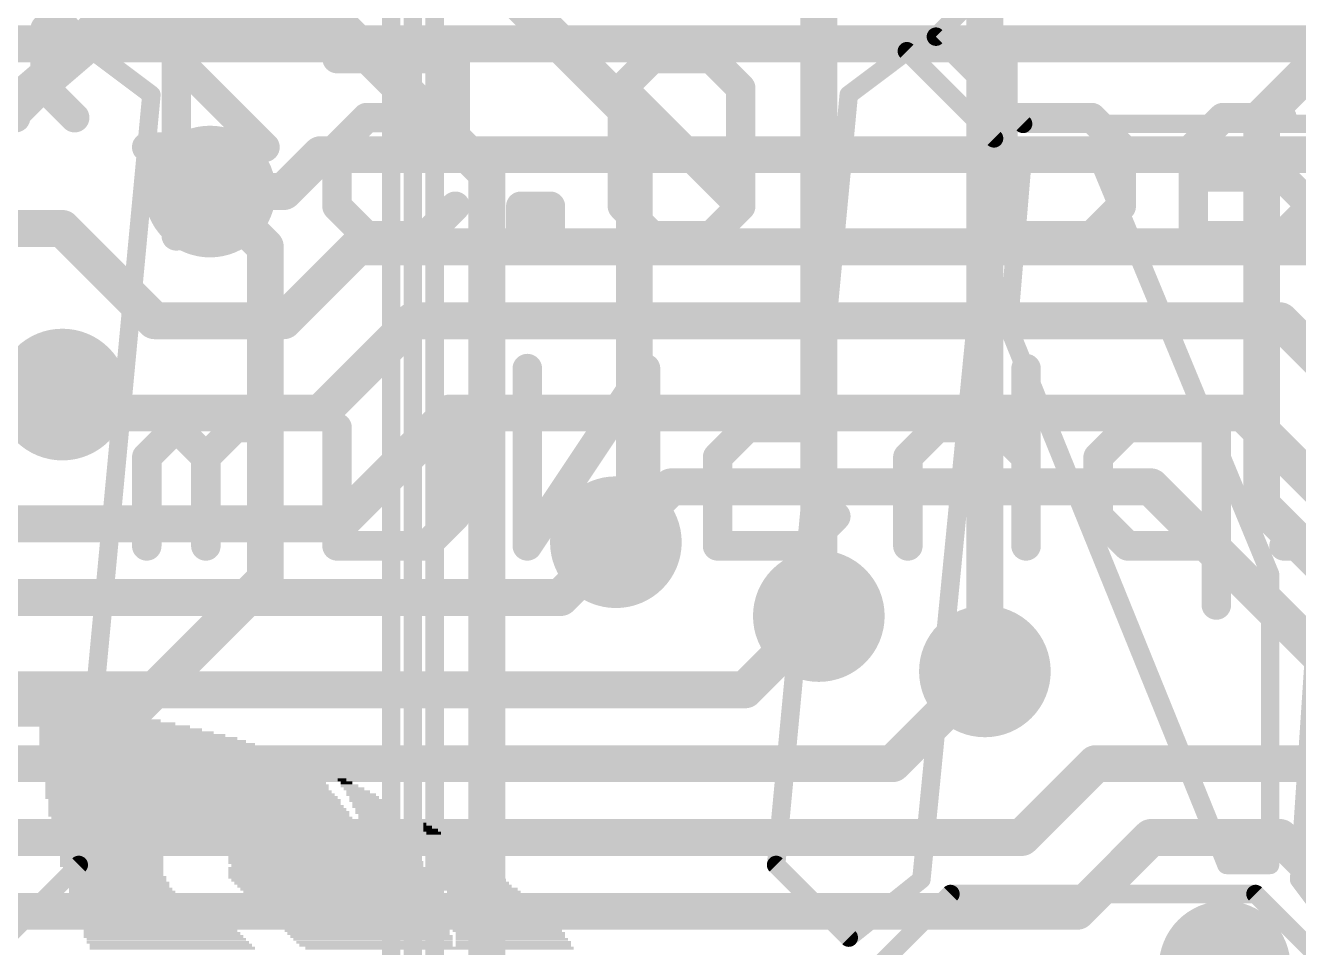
# Model space of a CAD drawing. Extents: x -25.5 to 33.9, y -16.6 to 18.1.
# Drawn here: x -2.67 to 6.1, y 0.13 to 6.48 of the extents above; entities that cross this region are included whole.
import ezdxf

# ---------------------------------------------------------------- set-up
doc = ezdxf.new("R2010")
doc.units = 0
for name, color, linetype in [('1', 12, 'CONTINUOUS'), ('16', 132, 'CONTINUOUS'), ('18', 110, 'CONTINUOUS'), ('21', 40, 'CONTINUOUS'), ('22', 6, 'CONTINUOUS'), ('51', 253, 'CONTINUOUS')]:
    doc.layers.add(name, color=color, linetype=linetype)

# ---------------------------------------------------------------- blocks, each defined once
blk = doc.blocks.new('RECT')
blk.add_solid([(-0.5, -0.5), (0.5, -0.5), (-0.5, 0.5), (0.5, 0.5)])
blk = doc.blocks.new('ROUNDV')
at = {"const_width": 0.5}
blk.add_lwpolyline([(0, -0.25, 1), (0, 0.25, 1), (0, -0.25)], format="xyb", dxfattribs=at)

msp = doc.modelspace()

# ---------------------------------------------------------------- linework, layer by layer
at = {"layer": '1', "const_width": 0.254}
for points in [[(-0.254, 7.62), (1.524, 5.842)], [(3.937, 6.604), (4.953, 7.62)], [(7.62, 7.62), (5.842, 5.842)], [(2.794, 7.366), (2.794, 2.413)], [(3.937, 2.032), (3.937, 6.604)], [(-2.159, 6.477), (-2.794, 5.842)], [(-0.508, 6.477), (-2.159, 6.477)], [(-0.508, 6.477), (0.508, 5.461)], [(-2.794, 5.842), (-4.191, 5.842)], [(1.524, 5.842), (1.524, 3.048)], [(5.842, 5.842), (5.842, 3.175)], [(0.508, 5.461), (0.508, 0)], [(-1.016, 4.953), (-1.397, 5.334)], [(-1.016, 2.667), (-1.016, 4.953)], [(-7.112, 3.937), (-2.413, 3.937)], [(5.842, 3.175), (7.112, 1.905)], [(1.524, 3.048), (1.397, 2.921)], [(-1.905, 1.778), (-1.016, 2.667)], [(-6.223, 1.778), (-1.905, 1.778)]]:
    msp.add_lwpolyline(points, dxfattribs=at)
at = {"layer": '1', "const_width": 0.127}
for points in [[(-2.159, 6.5405, 1), (-2.159, 6.4135)], [(-2.1141, 6.4321, 1), (-2.2039, 6.5219)], [(-0.4631, 6.5219, 1), (-0.5529, 6.4321)], [(-0.508, 6.4135, 1), (-0.508, 6.5405)], [(1.5875, 5.842, 1), (1.4605, 5.842)], [(5.9055, 5.842, 1), (5.7785, 5.842)], [(1.4791, 5.7971, 1), (1.5689, 5.8869)], [(5.7971, 5.8869, 1), (5.8869, 5.7971)], [(0.5715, 5.461, 1), (0.4445, 5.461)], [(0.4631, 5.4161, 1), (0.5529, 5.5059)], [(-1.3521, 5.3789, 1), (-1.4419, 5.2891)], [(-0.9525, 4.953, 1), (-1.0795, 4.953)], [(-1.0609, 4.9081, 1), (-0.9711, 4.9979)], [(-2.413, 3.8735, 1), (-2.413, 4.0005)], [(5.8869, 3.2199, 1), (5.7971, 3.1301)], [(1.5689, 3.0031, 1), (1.4791, 3.0929)], [(5.7785, 3.175, 1), (5.9055, 3.175)], [(1.4605, 3.048, 1), (1.5875, 3.048)], [(1.3521, 2.9659, 1), (1.4419, 2.8761)], [(-1.0795, 2.667, 1), (-0.9525, 2.667)], [(-0.9711, 2.6221, 1), (-1.0609, 2.7119)], [(2.7305, 2.413, 1), (2.8575, 2.413)], [(3.8735, 2.032, 1), (4.0005, 2.032)], [(-1.9499, 1.8229, 1), (-1.8601, 1.7331)], [(-1.905, 1.7145, 1), (-1.905, 1.8415)]]:
    msp.add_lwpolyline(points, format="xyb", dxfattribs=at)
at = {"layer": '16', "const_width": 0.254}
for points in [[(-2.921, 6.35), (7.112, 6.35)], [(-0.635, 5.588), (-0.889, 5.334)], [(6.35, 5.588), (-0.635, 5.588)], [(-0.889, 5.334), (-1.397, 5.334)], [(-3.683, 5.08), (-2.413, 5.08)], [(-2.413, 5.08), (-1.778, 4.445)], [(-0.889, 4.445), (-0.381, 4.953)], [(-0.381, 4.953), (6.223, 4.953)], [(6.223, 4.953), (6.731, 4.445)], [(-1.778, 4.445), (-0.889, 4.445)], [(0, 4.445), (-0.635, 3.81)], [(0, 4.445), (5.969, 4.445)], [(5.969, 4.445), (8.128, 2.286)], [(-2.286, 3.81), (-2.413, 3.937)], [(-0.635, 3.81), (-2.286, 3.81)], [(-0.508, 3.048), (0.254, 3.81)], [(0.254, 3.81), (5.715, 3.81)], [(5.715, 3.81), (7.747, 1.778)], [(1.397, 2.921), (1.778, 3.302)], [(1.778, 3.302), (5.08, 3.302)], [(5.08, 3.302), (7.62, 0.762)], [(-7.493, 3.048), (-0.508, 3.048)], [(1.016, 2.54), (1.397, 2.921)], [(-7.747, 2.54), (1.016, 2.54)], [(2.286, 1.905), (2.794, 2.413)], [(3.302, 1.397), (3.937, 2.032)], [(-8.509, 1.905), (2.286, 1.905)], [(-8.128, 1.397), (3.302, 1.397)], [(4.191, 0.889), (4.699, 1.397)], [(4.699, 1.397), (6.223, 1.397)], [(6.223, 1.397), (7.366, 0.254)], [(-7.747, 0.889), (4.191, 0.889)], [(4.572, 0.381), (5.08, 0.889)], [(5.08, 0.889), (5.969, 0.889)], [(5.969, 0.889), (7.366, -0.508)], [(-7.493, 0.381), (4.572, 0.381)]]:
    msp.add_lwpolyline(points, dxfattribs=at)
at = {"layer": '16', "const_width": 0.127}
for points in [[(-0.635, 5.6515, 1), (-0.635, 5.5245)], [(-0.5901, 5.5431, 1), (-0.6799, 5.6329)], [(-1.397, 5.3975, 1), (-1.397, 5.2705)], [(-0.9339, 5.3789, 1), (-0.8441, 5.2891)], [(-0.889, 5.2705, 1), (-0.889, 5.3975)], [(-2.3681, 5.1249, 1), (-2.4579, 5.0351)], [(-2.413, 5.0165, 1), (-2.413, 5.1435)], [(-0.381, 5.0165, 1), (-0.381, 4.8895)], [(-0.3361, 4.9081, 1), (-0.4259, 4.9979)], [(-1.778, 4.5085, 1), (-1.778, 4.3815)], [(-0.889, 4.3815, 1), (-0.889, 4.5085)], [(0, 4.5085, 1), (0, 4.3815)], [(0.0449, 4.4001, 1), (-0.0449, 4.4899)], [(6.0139, 4.4899, 1), (5.9241, 4.4001)], [(5.969, 4.3815, 1), (5.969, 4.5085)], [(-1.8229, 4.4001, 1), (-1.7331, 4.4899)], [(-0.9339, 4.4899, 1), (-0.8441, 4.4001)], [(-2.3681, 3.9819, 1), (-2.4579, 3.8921)], [(-2.286, 3.8735, 1), (-2.286, 3.7465)], [(-2.3309, 3.7651, 1), (-2.2411, 3.8549)], [(-0.6799, 3.8549, 1), (-0.5901, 3.7651)], [(-0.635, 3.7465, 1), (-0.635, 3.8735)], [(0.254, 3.8735, 1), (0.254, 3.7465)], [(0.2989, 3.7651, 1), (0.2091, 3.8549)], [(5.7599, 3.8549, 1), (5.6701, 3.7651)], [(5.715, 3.7465, 1), (5.715, 3.8735)], [(1.778, 3.3655, 1), (1.778, 3.2385)], [(1.8229, 3.2571, 1), (1.7331, 3.3469)], [(5.1249, 3.3469, 1), (5.0351, 3.2571)], [(5.08, 3.2385, 1), (5.08, 3.3655)], [(-0.5529, 3.0929, 1), (-0.4631, 3.0031)], [(-0.508, 2.9845, 1), (-0.508, 3.1115)], [(1.3521, 2.9659, 1), (1.4419, 2.8761)], [(1.4419, 2.8761, 1), (1.3521, 2.9659)], [(0.9711, 2.5849, 1), (1.0609, 2.4951)], [(1.016, 2.4765, 1), (1.016, 2.6035)], [(2.8389, 2.3681, 1), (2.7491, 2.4579)], [(3.9819, 1.9871, 1), (3.8921, 2.0769)], [(2.286, 1.8415, 1), (2.286, 1.9685)], [(2.2411, 1.9499, 1), (2.3309, 1.8601)], [(3.2571, 1.4419, 1), (3.3469, 1.3521)], [(3.302, 1.3335, 1), (3.302, 1.4605)], [(4.699, 1.4605, 1), (4.699, 1.3335)], [(4.7439, 1.3521, 1), (4.6541, 1.4419)], [(4.1461, 0.9339, 1), (4.2359, 0.8441)], [(4.191, 0.8255, 1), (4.191, 0.9525)], [(5.08, 0.9525, 1), (5.08, 0.8255)], [(5.1249, 0.8441, 1), (5.0351, 0.9339)], [(6.0139, 0.9339, 1), (5.9241, 0.8441)], [(5.969, 0.8255, 1), (5.969, 0.9525)], [(4.5271, 0.4259, 1), (4.6169, 0.3361)], [(4.572, 0.3175, 1), (4.572, 0.4445)]]:
    msp.add_lwpolyline(points, format="xyb", dxfattribs=at)
at = {"layer": '21', "const_width": 0.127}
for points in [[(0, 10.7), (0, -10.7)], [(0, -10.7), (0, 10.7)]]:
    msp.add_lwpolyline(points, dxfattribs=at)
at = {"layer": '22', "const_width": 0.2032}
for points in [[(-2.5316, 6.4528), (-2.5316, 6.0461)], [(-1.6286, 5.0292), (-1.6286, 6.2494)], [(-1.6286, 6.2494), (-1.0185, 5.6393)], [(-0.5222, 6.2494), (0.2912, 6.2494)], [(0.2912, 6.2494), (0.2912, 5.6393)], [(1.6457, 6.2494), (1.4423, 6.0461)], [(2.0525, 6.2494), (1.6457, 6.2494)], [(2.2558, 6.0461), (2.0525, 6.2494)], [(4.0618, 6.2494), (4.0618, 5.0292)], [(-2.9383, 6.0461), (-2.7349, 5.8427)], [(-2.5316, 6.0461), (-2.3282, 5.8427)], [(1.4423, 6.0461), (1.4423, 5.2326)], [(2.2558, 5.2326), (1.4423, 6.0461)], [(2.2558, 5.2326), (2.2558, 6.0461)], [(-0.3189, 5.8427), (-0.5222, 5.6393)], [(-0.1155, 5.8427), (-0.3189, 5.8427)], [(0.2912, 5.6393), (-0.1155, 5.8427)], [(4.6719, 5.8427), (4.0618, 5.8427)], [(4.8753, 5.6393), (4.6719, 5.8427)], [(5.5749, 5.8427), (5.3715, 5.6393)], [(5.9816, 5.8427), (5.5749, 5.8427)], [(-1.0185, 5.6393), (-1.832, 5.6393)], [(-0.5222, 5.6393), (-0.5222, 5.2326)], [(4.8753, 5.2326), (4.8753, 5.6393)], [(5.3715, 5.6393), (5.3715, 5.0292)], [(5.9816, 5.4359), (5.3715, 5.4359)], [(6.185, 5.2326), (5.9816, 5.4359)], [(-0.5222, 5.2326), (-0.3189, 5.0292)], [(0.0879, 5.0292), (0.2912, 5.2326)], [(0.9461, 5.2326), (0.7427, 5.2326)], [(0.7427, 5.2326), (0.7427, 5.0292)], [(0.9461, 5.0292), (0.9461, 5.2326)], [(1.4423, 5.2326), (1.6457, 5.0292)], [(2.0525, 5.0292), (2.2558, 5.2326)], [(4.6719, 5.0292), (4.8753, 5.2326)], [(5.9816, 5.0292), (6.185, 5.2326)], [(-0.3189, 5.0292), (0.0879, 5.0292)], [(0.7427, 5.0292), (0.9461, 5.0292)], [(1.6457, 5.0292), (2.0525, 5.0292)], [(4.0618, 5.0292), (4.6719, 5.0292)], [(5.3715, 5.0292), (5.9816, 5.0292)], [(1.601, 4.1158), (0.7875, 2.8956)], [(0.7875, 2.8956), (0.7875, 4.1158)], [(1.601, 2.8956), (1.601, 4.1158)], [(4.2204, 4.1158), (4.2204, 2.8956)], [(-1.6286, 3.7091), (-1.832, 3.5057)], [(-1.4252, 3.5057), (-1.6286, 3.7091)], [(-1.2219, 3.7091), (-1.4252, 3.5057)], [(-1.0185, 3.7091), (-1.2219, 3.7091)], [(-1.0185, 2.8956), (-1.0185, 3.7091)], [(-0.5222, 2.8956), (-0.5222, 3.7091)], [(0.2912, 3.7091), (0.2912, 3.099)], [(2.3006, 3.7091), (2.0972, 3.5057)], [(2.7073, 3.7091), (2.3006, 3.7091)], [(3.6103, 3.7091), (3.4069, 3.5057)], [(4.017, 3.7091), (3.6103, 3.7091)], [(4.2204, 3.5057), (4.017, 3.7091)], [(4.92, 3.7091), (4.7167, 3.5057)], [(5.5301, 3.7091), (4.92, 3.7091)], [(5.5301, 2.4889), (5.5301, 3.7091)], [(-1.832, 3.5057), (-1.832, 2.8956)], [(-1.4252, 3.5057), (-1.4252, 2.8956)], [(2.0972, 3.5057), (2.0972, 2.8956)], [(3.4069, 3.5057), (3.4069, 2.8956)], [(4.7167, 3.5057), (4.7167, 3.099)], [(2.7073, 3.3023), (2.0972, 3.3023)], [(2.9107, 3.099), (2.7073, 3.3023)], [(0.2912, 3.099), (0.0879, 2.8956)], [(2.7073, 2.8956), (2.9107, 3.099)], [(4.7167, 3.099), (4.92, 2.8956)], [(0.0879, 2.8956), (-0.5222, 2.8956)], [(2.0972, 2.8956), (2.7073, 2.8956)], [(4.92, 2.8956), (5.5301, 2.8956)], [(6.4033, 2.8956), (5.9965, 2.8956)]]:
    msp.add_lwpolyline(points, dxfattribs=at)
at = {"layer": '22', "const_width": 0.1016}
for points in [[(-2.4808, 6.4528, 1), (-2.5824, 6.4528)], [(-1.5927, 6.2854, 1), (-1.6645, 6.2135)], [(-1.5778, 6.2494, 1), (-1.6794, 6.2494)], [(-0.5222, 6.3002, 1), (-0.5222, 6.1986)], [(0.342, 6.2494, 1), (0.2404, 6.2494)], [(0.2912, 6.1986, 1), (0.2912, 6.3002)], [(1.6457, 6.3002, 1), (1.6457, 6.1986)], [(1.6816, 6.2135, 1), (1.6098, 6.2854)], [(2.0884, 6.2854, 1), (2.0165, 6.2135)], [(2.0525, 6.1986, 1), (2.0525, 6.3002)], [(4.1126, 6.2494, 1), (4.011, 6.2494)], [(-2.4957, 6.082, 1), (-2.5675, 6.0101)], [(1.4931, 6.0461, 1), (1.3915, 6.0461)], [(1.4783, 6.082, 1), (1.4064, 6.0101)], [(2.3066, 6.0461, 1), (2.205, 6.0461)], [(-2.5824, 6.0461, 1), (-2.4808, 6.0461)], [(1.4064, 6.082, 1), (1.4783, 6.0101)], [(2.2199, 6.0101, 1), (2.2918, 6.082)], [(-2.7709, 5.8068, 1), (-2.699, 5.8786)], [(-2.3641, 5.8068, 1), (-2.2923, 5.8786)], [(-0.3189, 5.8935, 1), (-0.3189, 5.7919)], [(-0.283, 5.8068, 1), (-0.3548, 5.8786)], [(-0.0928, 5.8881, 1), (-0.1382, 5.7973)], [(-0.1155, 5.7919, 1), (-0.1155, 5.8935)], [(4.0618, 5.8935, 1), (4.0618, 5.7919)], [(4.7078, 5.8786, 1), (4.636, 5.8068)], [(4.6719, 5.7919, 1), (4.6719, 5.8935)], [(5.5749, 5.8935, 1), (5.5749, 5.7919)], [(5.6108, 5.8068, 1), (5.539, 5.8786)], [(5.9816, 5.7919, 1), (5.9816, 5.8935)], [(-1.832, 5.6901, 1), (-1.832, 5.5885)], [(-1.0544, 5.6034, 1), (-0.9826, 5.6752)], [(-1.0185, 5.5885, 1), (-1.0185, 5.6901)], [(-0.5582, 5.6752, 1), (-0.4863, 5.6034)], [(-0.4714, 5.6393, 1), (-0.573, 5.6393)], [(0.2685, 5.5939, 1), (0.314, 5.6848)], [(4.9261, 5.6393, 1), (4.8245, 5.6393)], [(4.8394, 5.6034, 1), (4.9112, 5.6752)], [(5.4223, 5.6393, 1), (5.3207, 5.6393)], [(5.3356, 5.6752, 1), (5.4074, 5.6034)], [(0.2404, 5.6393, 1), (0.342, 5.6393)], [(5.3715, 5.4867, 1), (5.3715, 5.3851)], [(6.0176, 5.4719, 1), (5.9457, 5.4)], [(5.9816, 5.3851, 1), (5.9816, 5.4867)], [(-0.4863, 5.2685, 1), (-0.5582, 5.1967)], [(-0.573, 5.2326, 1), (-0.4714, 5.2326)], [(0.3272, 5.1967, 1), (0.2553, 5.2685)], [(0.7427, 5.2834, 1), (0.7427, 5.1818)], [(0.7935, 5.2326, 1), (0.6919, 5.2326)], [(0.9969, 5.2326, 1), (0.8953, 5.2326)], [(0.9461, 5.1818, 1), (0.9461, 5.2834)], [(1.4783, 5.2685, 1), (1.4064, 5.1967)], [(1.3915, 5.2326, 1), (1.4931, 5.2326)], [(2.205, 5.2326, 1), (2.3066, 5.2326)], [(2.2918, 5.1967, 1), (2.2199, 5.2685)], [(2.2199, 5.1967, 1), (2.2918, 5.2685)], [(4.8245, 5.2326, 1), (4.9261, 5.2326)], [(4.9112, 5.1967, 1), (4.8394, 5.2685)], [(-0.3189, 5.08, 1), (-0.3189, 4.9784)], [(-0.3548, 4.9933, 1), (-0.283, 5.0651)], [(0.052, 5.0651, 1), (0.1238, 4.9933)], [(0.0879, 4.9784, 1), (0.0879, 5.08)], [(0.7427, 5.08, 1), (0.7427, 4.9784)], [(0.9461, 4.9784, 1), (0.9461, 5.08)], [(1.6457, 5.08, 1), (1.6457, 4.9784)], [(1.6098, 4.9933, 1), (1.6816, 5.0651)], [(2.0165, 5.0651, 1), (2.0884, 4.9933)], [(2.0525, 4.9784, 1), (2.0525, 5.08)], [(4.0618, 5.08, 1), (4.0618, 4.9784)], [(4.636, 5.0651, 1), (4.7078, 4.9933)], [(4.6719, 4.9784, 1), (4.6719, 5.08)], [(5.3715, 5.08, 1), (5.3715, 4.9784)], [(5.9457, 5.0651, 1), (6.0176, 4.9933)], [(5.9816, 4.9784, 1), (5.9816, 5.08)], [(-1.6794, 5.0292, 1), (-1.5778, 5.0292)], [(0.6919, 5.0292, 1), (0.7935, 5.0292)], [(0.8953, 5.0292, 1), (0.9969, 5.0292)], [(4.011, 5.0292, 1), (4.1126, 5.0292)], [(5.3207, 5.0292, 1), (5.4223, 5.0292)], [(0.8383, 4.1158, 1), (0.7367, 4.1158)], [(1.6518, 4.1158, 1), (1.5502, 4.1158)], [(1.6432, 4.0877, 1), (1.5587, 4.144)], [(4.2712, 4.1158, 1), (4.1696, 4.1158)], [(-1.5927, 3.745, 1), (-1.6645, 3.6732)], [(-1.5927, 3.6732, 1), (-1.6645, 3.745)], [(-1.2219, 3.7599, 1), (-1.2219, 3.6583)], [(-1.1859, 3.6732, 1), (-1.2578, 3.745)], [(-0.9677, 3.7091, 1), (-1.0693, 3.7091)], [(-1.0185, 3.6583, 1), (-1.0185, 3.7599)], [(-0.4714, 3.7091, 1), (-0.573, 3.7091)], [(0.342, 3.7091, 1), (0.2404, 3.7091)], [(2.3006, 3.7599, 1), (2.3006, 3.6583)], [(2.3365, 3.6732, 1), (2.2647, 3.745)], [(2.7073, 3.6583, 1), (2.7073, 3.7599)], [(3.6103, 3.7599, 1), (3.6103, 3.6583)], [(3.6462, 3.6732, 1), (3.5744, 3.745)], [(4.053, 3.745, 1), (3.9811, 3.6732)], [(4.017, 3.6583, 1), (4.017, 3.7599)], [(4.92, 3.7599, 1), (4.92, 3.6583)], [(4.9559, 3.6732, 1), (4.8841, 3.745)], [(5.5809, 3.7091, 1), (5.4793, 3.7091)], [(5.5301, 3.6583, 1), (5.5301, 3.7599)], [(-1.7812, 3.5057, 1), (-1.8828, 3.5057)], [(-1.3744, 3.5057, 1), (-1.476, 3.5057)], [(2.148, 3.5057, 1), (2.0464, 3.5057)], [(3.4577, 3.5057, 1), (3.3561, 3.5057)], [(4.7675, 3.5057, 1), (4.6659, 3.5057)], [(-1.8679, 3.5416, 1), (-1.7961, 3.4698)], [(-1.4611, 3.5416, 1), (-1.3893, 3.4698)], [(-1.4611, 3.4698, 1), (-1.3893, 3.5416)], [(2.0613, 3.5416, 1), (2.1331, 3.4698)], [(3.371, 3.5416, 1), (3.4428, 3.4698)], [(4.1845, 3.4698, 1), (4.2563, 3.5416)], [(4.6807, 3.5416, 1), (4.7526, 3.4698)], [(2.0972, 3.3531, 1), (2.0972, 3.2515)], [(2.7432, 3.3383, 1), (2.6714, 3.2664)], [(2.7073, 3.2515, 1), (2.7073, 3.3531)], [(0.3272, 3.0631, 1), (0.2553, 3.1349)], [(2.9466, 3.0631, 1), (2.8748, 3.1349)], [(2.8748, 3.0631, 1), (2.9466, 3.1349)], [(4.7526, 3.1349, 1), (4.6807, 3.0631)], [(0.2404, 3.099, 1), (0.342, 3.099)], [(4.6659, 3.099, 1), (4.7675, 3.099)], [(-0.5222, 2.9464, 1), (-0.5222, 2.8448)], [(0.052, 2.9315, 1), (0.1238, 2.8597)], [(0.0879, 2.8448, 1), (0.0879, 2.9464)], [(2.0972, 2.9464, 1), (2.0972, 2.8448)], [(2.6714, 2.9315, 1), (2.7432, 2.8597)], [(2.7073, 2.8448, 1), (2.7073, 2.9464)], [(4.92, 2.9464, 1), (4.92, 2.8448)], [(4.8841, 2.8597, 1), (4.9559, 2.9315)], [(5.5301, 2.8448, 1), (5.5301, 2.9464)], [(5.9965, 2.9464, 1), (5.9965, 2.8448)], [(-1.8828, 2.8956, 1), (-1.7812, 2.8956)], [(-1.476, 2.8956, 1), (-1.3744, 2.8956)], [(-1.0693, 2.8956, 1), (-0.9677, 2.8956)], [(-0.573, 2.8956, 1), (-0.4714, 2.8956)], [(0.7452, 2.9238, 1), (0.8297, 2.8674)], [(0.7367, 2.8956, 1), (0.8383, 2.8956)], [(1.5502, 2.8956, 1), (1.6518, 2.8956)], [(2.0464, 2.8956, 1), (2.148, 2.8956)], [(3.3561, 2.8956, 1), (3.4577, 2.8956)], [(4.1696, 2.8956, 1), (4.2712, 2.8956)], [(5.4793, 2.4889, 1), (5.5809, 2.4889)]]:
    msp.add_lwpolyline(points, format="xyb", dxfattribs=at)
at = {"layer": '51', "const_width": 0.127}
for points in [[(-0.15, 10.575), (-0.15, -10.575)], [(0.15, -10.575), (0.15, 10.575)], [(-2.6, 6.8), (-2.3, 6.4)], [(3.6, 6.4), (4, 6.8)], [(-2.3, 6.4), (-3, 5.8)], [(4.2, 5.8), (3.6, 6.4)], [(-2.9, 5.7), (-2.2, 6.3)], [(-2.2, 6.3), (-1.8, 6)], [(3.4, 6.3), (3, 6)], [(4, 5.7), (3.4, 6.3)], [(-1.8, 6), (-2.3, 0.7)], [(3, 6), (2.5, 0.7)], [(9.8, 5.8), (4.2, 5.8)], [(3.5, 0.6), (4, 5.7)], [(4.2, 5.6), (4.1, 4.4)], [(4.7, 5.6), (4.2, 5.6)], [(5.9, 2.7), (4.7, 5.6)], [(6.4, 5.1), (6.1, 0.6)], [(4.1, 4.4), (5.6, 0.7)], [(5.9, 0.7), (5.9, 2.7)], [(-2.3, 0.7), (-2.8, 0.2)], [(2.5, 0.7), (3, 0.2)], [(5.6, 0.7), (5.9, 0.7)], [(3, 0.2), (3.5, 0.6)], [(6.1, 0.6), (6.4, 0.2)], [(3.2, 0), (3.7, 0.5)], [(3.7, 0.5), (5.8, 0.5)], [(5.8, 0.5), (6.3, 0)]]:
    msp.add_lwpolyline(points, dxfattribs=at)
at = {"layer": '51', "const_width": 0.0635}
for points in [[(-2.3254, 6.381, 1), (-2.2746, 6.4191)], [(-2.2793, 6.3759, 1), (-2.3207, 6.4241)], [(3.6225, 6.4225, 1), (3.5775, 6.3775)], [(3.5775, 6.4225, 1), (3.6225, 6.3775)], [(-2.181, 6.3254, 1), (-2.2191, 6.2746)], [(-2.1793, 6.2759, 1), (-2.2207, 6.3241)], [(3.4225, 6.3225, 1), (3.3775, 6.2775)], [(3.4191, 6.2746, 1), (3.381, 6.3254)], [(-1.7684, 5.997, 1), (-1.8316, 6.003)], [(-1.8191, 5.9746, 1), (-1.781, 6.0254)], [(2.9809, 6.0254, 1), (3.0191, 5.9746)], [(3.0316, 5.997, 1), (2.9684, 6.003)], [(4.2, 5.8318, 1), (4.2, 5.7683)], [(4.1775, 5.7775, 1), (4.2225, 5.8225)], [(4.0316, 5.6969, 1), (3.9684, 5.7031)], [(3.9775, 5.6775, 1), (4.0225, 5.7225)], [(4.2, 5.6318, 1), (4.2, 5.5683)], [(4.2316, 5.5974, 1), (4.1684, 5.6026)], [(4.7293, 5.6121, 1), (4.6707, 5.5879)], [(4.7, 5.5683, 1), (4.7, 5.6318)], [(4.1294, 4.4119, 1), (4.0706, 4.3881)], [(4.0684, 4.4026, 1), (4.1316, 4.3974)], [(5.9318, 2.7, 1), (5.8683, 2.7)], [(5.8707, 2.6879, 1), (5.9293, 2.7121)], [(-2.3316, 0.703, 1), (-2.2684, 0.697)], [(-2.2775, 0.6775, 1), (-2.3225, 0.7225)], [(2.5225, 0.7225, 1), (2.4775, 0.6775)], [(2.4684, 0.703, 1), (2.5316, 0.697)], [(5.6, 0.7318, 1), (5.6, 0.6683)], [(5.5706, 0.6881, 1), (5.6294, 0.7119)], [(5.8683, 0.7, 1), (5.9318, 0.7)], [(5.9, 0.6683, 1), (5.9, 0.7318)], [(3.4684, 0.6031, 1), (3.5316, 0.5969)], [(3.5198, 0.5752, 1), (3.4802, 0.6248)], [(6.1254, 0.619, 1), (6.0746, 0.5809)], [(6.0683, 0.6021, 1), (6.1317, 0.5979)], [(3.7, 0.5317, 1), (3.7, 0.4682)], [(3.7225, 0.4775, 1), (3.6775, 0.5225)], [(5.8225, 0.5225, 1), (5.7775, 0.4775)], [(5.8, 0.4682, 1), (5.8, 0.5317)], [(2.9802, 0.2248, 1), (3.0198, 0.1752)], [(2.9775, 0.1775, 1), (3.0225, 0.2225)]]:
    msp.add_lwpolyline(points, format="xyb", dxfattribs=at)

# ---------------------------------------------------------------- block references
at = {"layer": '18', "xscale": 0.9064, "yscale": 0.9064}
for p in [(-1.397, 5.334), (-1.397, 5.334), (-2.413, 3.937), (-2.413, 3.937), (1.397, 2.921), (1.397, 2.921), (2.794, 2.413), (2.794, 2.413), (3.937, 2.032), (3.937, 2.032), (5.588, 0), (5.588, 0)]:
    msp.add_blockref('ROUNDV', p, dxfattribs=at)
at = {"layer": '22', "yscale": 0.0203, "rotation": 180}
for p, xscale in [((-2.4282, 1.7526), 0.1219), ((-2.225, 1.712), 0.6909), ((-2.1539, 1.6916), 0.8331), ((-2.1031, 1.6713), 0.9347), ((-2.3063, 1.7323), 0.5283), ((-2.0117, 1.6307), 1.1176), ((-1.971, 1.6104), 1.1989), ((-1.9304, 1.59), 1.2802), ((-1.8898, 1.5697), 1.3614), ((-2.0523, 1.651), 1.0363), ((-1.8593, 1.5494), 1.4224), ((-1.8288, 1.5291), 1.4834), ((-1.7983, 1.5088), 1.5443), ((-1.7678, 1.4884), 1.6053), ((-1.7374, 1.4681), 1.6662), ((-1.6967, 1.4478), 1.7069), ((-1.6662, 1.4275), 1.7678), ((-1.6459, 1.4072), 1.8085), ((-1.6358, 1.3868), 1.8288), ((-1.6053, 1.3259), 1.8898), ((-1.6256, 1.3665), 1.8491), ((-1.6154, 1.3462), 1.8694), ((-1.5951, 1.3056), 1.9101), ((-1.585, 1.2852), 1.9304), ((-1.5545, 1.2446), 1.9507), ((-1.5545, 1.2243), 1.9507), ((-1.5646, 1.2649), 1.9304), ((-0.4877, 1.2852), 0.061), ((-0.4572, 1.2649), 0.0813), ((-0.4369, 1.2446), 0.1219), ((-0.4064, 1.2243), 0.1422), ((-1.5342, 1.1836), 1.9914), ((-1.5443, 1.204), 1.971), ((-1.524, 1.1633), 2.0117), ((-1.5037, 1.143), 2.0117), ((-0.3759, 1.204), 0.1626), ((-0.3556, 1.1836), 0.2032), ((-0.3353, 1.1633), 0.2032), ((-0.3251, 1.143), 0.2235), ((-1.5037, 1.1227), 2.0117), ((-1.4935, 1.1024), 2.032), ((-1.4834, 1.082), 2.0523), ((-1.4732, 1.0617), 2.0726), ((-0.3048, 1.1227), 0.2235), ((-0.2946, 1.1024), 0.2438), ((-0.2845, 1.082), 0.2235), ((-0.2743, 1.0617), 0.2438), ((-1.4732, 1.0414), 2.0726), ((-1.4326, 0.9804), 2.1133), ((-1.4326, 0.9601), 2.1133), ((-1.4529, 1.0211), 2.0726), ((-1.4427, 1.0008), 2.093), ((-0.254, 1.0414), 0.2438), ((-0.2438, 1.0211), 0.2642), ((-0.2337, 1.0008), 0.2438), ((-0.2134, 0.9804), 0.2438), ((-0.2032, 0.9601), 0.2642), ((0.0813, 0.9804), 0.0203), ((0.1016, 0.9601), 0.061), ((-1.4224, 0.9398), 2.1336), ((-2.0015, 0.9195), 0.9347), ((-2.032, 0.8992), 0.8738), ((-2.0422, 0.8788), 0.8534), ((-0.8941, 0.9195), 1.1176), ((-0.8636, 0.8992), 1.0566), ((-0.8331, 0.8788), 1.0363), ((-0.1829, 0.9195), 0.2642), ((-0.193, 0.9398), 0.2438), ((-0.1727, 0.8992), 0.2845), ((-0.1626, 0.8788), 0.2642), ((0.1219, 0.9398), 0.1016), ((0.1422, 0.9195), 0.1016), ((0.1626, 0.8992), 0.1422), ((0.1829, 0.8788), 0.1422), ((-2.0625, 0.8585), 0.8128), ((-2.0625, 0.8382), 0.7722), ((-2.0625, 0.8179), 0.7722), ((-2.0726, 0.7976), 0.7518), ((-0.6706, 0.8585), 1.3208), ((-0.8026, 0.8382), 1.016), ((-0.6401, 0.8179), 1.3005), ((-0.6299, 0.7976), 1.3208), ((-0.1422, 0.8382), 0.2642), ((0.2032, 0.8585), 0.1829), ((0.2134, 0.8382), 0.2032), ((0.2337, 0.8179), 0.2032), ((0.254, 0.7976), 0.2438), ((-2.0726, 0.7772), 0.7518), ((-2.0726, 0.7569), 0.7112), ((-2.0726, 0.7366), 0.7112), ((-2.0726, 0.7163), 0.7112), ((-2.0726, 0.696), 0.7112), ((-0.6198, 0.7772), 1.3005), ((-0.6096, 0.7569), 1.3208), ((-0.6096, 0.7366), 1.3208), ((-0.5994, 0.7163), 1.3411), ((-0.5893, 0.696), 1.3208), ((0.2946, 0.7569), 0.2845), ((0.2743, 0.7772), 0.2438), ((0.3048, 0.7366), 0.3048), ((0.3251, 0.7163), 0.3048), ((0.3454, 0.696), 0.3454), ((-2.0625, 0.6756), 0.6909), ((-2.0625, 0.6553), 0.6909), ((-2.0625, 0.635), 0.6909), ((-2.0422, 0.6147), 0.6909), ((-0.5893, 0.6756), 1.3614), ((-0.5893, 0.6553), 1.3614), ((-0.5791, 0.635), 1.3818), ((-0.5791, 0.6147), 1.3818), ((0.3556, 0.6756), 0.3658), ((0.3759, 0.6553), 0.3658), ((0.3962, 0.635), 0.4064), ((0.4064, 0.6147), 0.4267), ((-2.0422, 0.5944), 0.6909), ((-2.032, 0.574), 0.7112), ((-2.032, 0.5537), 0.7112), ((-2.0117, 0.5334), 0.7112), ((-0.5588, 0.5944), 1.3818), ((-0.5486, 0.574), 1.3614), ((-0.5283, 0.5537), 1.3614), ((-0.5182, 0.5334), 1.3411), ((0.447, 0.5537), 0.4674), ((0.4267, 0.5944), 0.4267), ((0.4369, 0.574), 0.447), ((0.4674, 0.5334), 0.508), ((-2.0015, 0.5131), 0.7315), ((-1.9812, 0.4928), 0.7722), ((-1.9507, 0.4724), 0.7925), ((-1.8796, 0.4521), 0.9347), ((-1.8694, 0.4318), 0.955), ((-0.508, 0.5131), 1.3208), ((-0.4877, 0.4928), 1.3208), ((-0.4775, 0.4724), 1.3005), ((-0.4572, 0.4521), 1.3005), ((-0.447, 0.4318), 1.2802), ((0.4877, 0.5131), 0.508), ((0.4978, 0.4928), 0.5283), ((0.508, 0.4724), 0.5486), ((0.5182, 0.4521), 0.569), ((0.5486, 0.4318), 0.5893), ((-1.839, 0.3912), 0.9754), ((-1.8491, 0.4115), 0.955), ((-1.8288, 0.3708), 0.9957), ((-1.8085, 0.3505), 0.9957), ((-0.4369, 0.4115), 1.2598), ((-0.4166, 0.3912), 1.2598), ((-0.4064, 0.3708), 1.2395), ((-0.3962, 0.3505), 1.2192), ((0.5588, 0.4115), 0.6096), ((0.569, 0.3912), 0.6299), ((0.5791, 0.3708), 0.6502), ((0.5893, 0.3505), 0.6706), ((-1.7983, 0.3302), 1.016), ((-1.778, 0.3099), 1.016), ((-1.7678, 0.2896), 1.0363), ((-1.7577, 0.2692), 1.0566), ((-0.3658, 0.3302), 1.1989), ((-0.3556, 0.3099), 1.1786), ((-0.3454, 0.2896), 1.1582), ((-0.3251, 0.2692), 1.1582), ((0.6096, 0.3302), 0.6706), ((0.6299, 0.2896), 0.7112), ((0.6401, 0.2692), 0.7315), ((0.6198, 0.3099), 0.6909), ((-1.7374, 0.2489), 1.0566), ((-1.7272, 0.2286), 1.077), ((-1.717, 0.2083), 1.0973), ((-1.6967, 0.188), 1.0973), ((-1.6866, 0.1676), 1.1176), ((-0.315, 0.2489), 1.1379), ((-0.3048, 0.2286), 1.1176), ((-0.2845, 0.2083), 1.1176), ((-0.2743, 0.188), 1.0973), ((-0.2642, 0.1676), 1.077), ((0.6502, 0.2489), 0.7518), ((0.6807, 0.188), 0.7722), ((0.6909, 0.1676), 0.7925), ((0.6706, 0.2286), 0.7518), ((0.6706, 0.2083), 0.7518), ((-1.6662, 0.1473), 1.1176), ((-1.6561, 0.127), 1.1379), ((-0.254, 0.1473), 1.0566), ((0.1829, 0.127), 1.8491), ((0.6909, 0.1473), 0.7925)]:
    msp.add_blockref('RECT', p, dxfattribs=dict(at, xscale=xscale))

doc.saveas('drawing.dxf')
